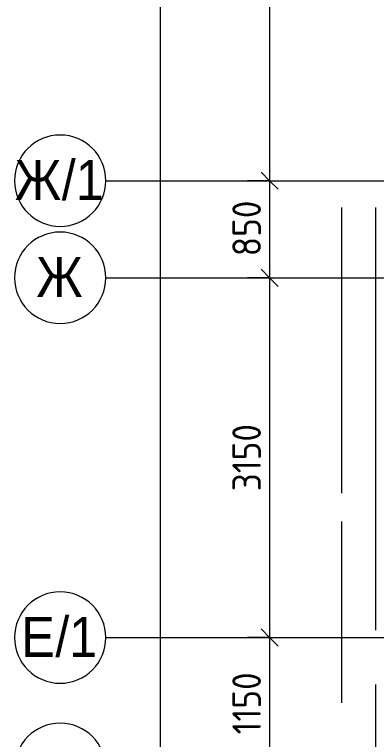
# Model space of a CAD drawing. Header units: millimetres. Extents: x 81094 to 272713, y -8553 to 29000.
# Drawn here: x 81694 to 84865, y 17257 to 23605 of the extents above; entities that cross this region are included whole.
import ezdxf

# ---------------------------------------------------------------- set-up
doc = ezdxf.new("R2010")
doc.units = ezdxf.units.MM
doc.linetypes.add('Осевая', pattern=[3175, 635, -476.25, 1587.5, -476.25])
for name, color, linetype, lineweight in [('A-ANNO-DIMS', 7, 'Continuous', 9), ('A-ANNO-DIMS-100', 7, 'Continuous', 9), ('Оси', 7, 'Continuous', 9), ('Оси-1', 7, 'Continuous', 20), ('Оси-2', 7, 'Осевая', 9)]:
    doc.layers.add(name, color=color, linetype=linetype, lineweight=lineweight)
doc.styles.add('Arial', font='arial.ttf', dxfattribs={"width": 0.9, "height": 350})
doc.styles.add('ISOCPEUR', font='isocpeur.ttf', dxfattribs={"width": 0.9, "height": 250})
doc.dimstyles.new('ISO-2_5_0_9К_БОЛЬШОЙ', dxfattribs={"dimscale": 304.8, "dimtxt": 248.995294, "dimasz": 0.492126, "dimexe": 0.393701, "dimexo": 0.984252, "dimgap": 0, "dimtad": 1, "dimdec": 0, "dimrnd": 10, "dimzin": 0, "dimdsep": 46, "dimtxsty": 'ISOCPEUR', "dimblk1": 'OBLIQUE', "dimblk2": 'OBLIQUE', "dimsah": 1, "dimcen": 0.09, "dimdle": 0.393701, "dimazin": 0, "dimtfac": 1, "dimtdec": 4, "dimtix": 1, "dimtmove": 0, "dimatfit": 3, "dimfxl": 1, "dimtvp": 1, "dimtolj": 1, "dimtzin": 0, "dimarcsym": 2})
doc.dimstyles.new('ISO-2_5_0_9К_БОЛЬШОЙ_1', dxfattribs={"dimscale": 304.8, "dimtxt": 248.995294, "dimasz": 0.492126, "dimexe": 0.393701, "dimexo": 0.984252, "dimgap": 0, "dimtad": 1, "dimdec": 0, "dimrnd": 10, "dimzin": 0, "dimdsep": 46, "dimtxsty": 'ISOCPEUR', "dimblk1": 'OBLIQUE', "dimblk2": 'OBLIQUE', "dimsah": 1, "dimcen": 0.09, "dimdle": 0.393701, "dimazin": 0, "dimtfac": 1, "dimtdec": 4, "dimtix": 1, "dimtmove": 2, "dimatfit": 3, "dimfxl": 1, "dimtvp": 1, "dimtolj": 1, "dimtzin": 0, "dimarcsym": 2})

# ---------------------------------------------------------------- blocks, each defined once
blk = doc.blocks.new('Ось сетки - D8-29747960-План расстановки осветительного оборудования 2 этажа в осях 23-33')
at = {"layer": 'Оси-1'}
for start, end in [(360, 180), (180, 360)]:
    blk.add_arc((0, 0), 4, start, end, dxfattribs=at)
blk = doc.blocks.new('DIMBLOCK1-План расстановки осветительного оборудования 2 этажа в осях 23-33')
at = {"layer": 'A-ANNO-DIMS-100'}
for p, q in [((83929, 27120), (83929, 22150)), ((83735.1, 27000), (84049, 27000)), ((83929, 27000), (83735.1, 27000)), ((83735.1, 22150), (84049, 22150)), ((83929, 22150), (83735.1, 22150))]:
    blk.add_line(p, q, dxfattribs=at)
at = {"layer": 'A-ANNO-DIMS-100', "lineweight": 20}
for p, q in [((83929, 27000), (83854, 27075)), ((83929, 27000), (84004, 26925)), ((83929, 22150), (83854, 22225)), ((83929, 22150), (84004, 22075))]:
    blk.add_line(p, q, dxfattribs=at)
at = {"layer": 'A-ANNO-DIMS-100', "color": 0, "insert": (83602.4, 24247), "char_height": 250, "width": 787.208, "attachment_point": 1, "rotation": 90, "line_spacing_factor": 1.149209, "style": 'ISOCPEUR'}
blk.add_mtext('4850', dxfattribs=at)
blk = doc.blocks.new('_Oblique')
at = {"color": 0, "linetype": 'ByBlock', "lineweight": -2}
blk.add_line((-0.5, -0.5), (0.5, 0.5), dxfattribs=at)
blk = doc.blocks.new('DIMBLOCK2-План расстановки осветительного оборудования 2 этажа в осях 23-33')
at = {"layer": 'A-ANNO-DIMS-100', "lineweight": 20}
for p, q in [((83929, 22150), (83854, 22225)), ((83929, 22150), (84004, 22075)), ((83929, 21300), (83854, 21375)), ((83929, 21300), (84004, 21225))]:
    blk.add_line(p, q, dxfattribs=at)
at = {"layer": 'A-ANNO-DIMS-100'}
for p, q in [((83735.1, 22150), (84049, 22150)), ((83929, 22150), (83735.1, 22150)), ((83929, 22150), (83929, 21300)), ((83735.1, 21300), (84049, 21300)), ((83929, 21300), (83735.1, 21300))]:
    blk.add_line(p, q, dxfattribs=at)
at = {"layer": 'A-ANNO-DIMS-100', "color": 0, "insert": (83602.4, 21488), "char_height": 250, "width": 568.858, "attachment_point": 1, "rotation": 90, "line_spacing_factor": 1.149209, "style": 'ISOCPEUR'}
blk.add_mtext('850', dxfattribs=at)
blk = doc.blocks.new('DIMBLOCK3-План расстановки осветительного оборудования 2 этажа в осях 23-33')
at = {"layer": 'A-ANNO-DIMS-100', "lineweight": 20}
for p, q in [((83929, 21300), (83854, 21375)), ((83929, 21300), (84004, 21225)), ((83929, 18150), (83854, 18225)), ((83929, 18150), (84004, 18075))]:
    blk.add_line(p, q, dxfattribs=at)
at = {"layer": 'A-ANNO-DIMS-100'}
for p, q in [((83735.1, 21300), (84049, 21300)), ((83929, 21300), (83735.1, 21300)), ((83929, 21300), (83929, 18150)), ((83735.1, 18150), (84049, 18150)), ((83929, 18150), (83735.1, 18150))]:
    blk.add_line(p, q, dxfattribs=at)
at = {"layer": 'A-ANNO-DIMS-100', "color": 0, "insert": (83602.4, 19430.5), "char_height": 250, "width": 706.764, "attachment_point": 1, "rotation": 90, "line_spacing_factor": 1.149209, "style": 'ISOCPEUR'}
blk.add_mtext('3150', dxfattribs=at)
blk = doc.blocks.new('DIMBLOCK4-План расстановки осветительного оборудования 2 этажа в осях 23-33')
at = {"layer": 'A-ANNO-DIMS-100', "lineweight": 20}
for p, q in [((83929, 18150), (83854, 18225)), ((83929, 18150), (84004, 18075)), ((83929, 17000), (83854, 17075)), ((83929, 17000), (84004, 16925))]:
    blk.add_line(p, q, dxfattribs=at)
at = {"layer": 'A-ANNO-DIMS-100'}
for p, q in [((83735.1, 18150), (84049, 18150)), ((83929, 18150), (83735.1, 18150)), ((83929, 18150), (83929, 17000)), ((83735.1, 17000), (84049, 17000)), ((83929, 17000), (83735.1, 17000))]:
    blk.add_line(p, q, dxfattribs=at)
at = {"layer": 'A-ANNO-DIMS-100', "color": 0, "insert": (83602.4, 17302.1), "char_height": 250, "width": 655.049, "attachment_point": 1, "rotation": 90, "line_spacing_factor": 1.149209, "style": 'ISOCPEUR'}
blk.add_mtext('1150', dxfattribs=at)
blk = doc.blocks.new('DIMBLOCK13-План расстановки осветительного оборудования 2 этажа в осях 23-33')
at = {"layer": 'A-ANNO-DIMS-100'}
for p, q in [((82971, 27120), (82971, -120)), ((82777.1, 27000), (83091, 27000)), ((82971, 27000), (82777.1, 27000)), ((82777.1, 0), (83091, 0)), ((82971, 0), (82777.1, 0))]:
    blk.add_line(p, q, dxfattribs=at)
at = {"layer": 'A-ANNO-DIMS-100', "lineweight": 20}
for p, q in [((82971, 27000), (82896, 27075)), ((82971, 27000), (83046, 26925)), ((82971, 0), (82896, 75)), ((82971, 0), (83046, -75))]:
    blk.add_line(p, q, dxfattribs=at)
at = {"layer": 'A-ANNO-DIMS-100', "color": 0, "insert": (82644.4, 13572), "char_height": 250, "width": 948.097, "attachment_point": 1, "rotation": 90, "line_spacing_factor": 1.149209, "style": 'ISOCPEUR'}
blk.add_mtext('27000', dxfattribs=at)

msp = doc.modelspace()

# ---------------------------------------------------------------- linework, layer by layer
at = {"layer": 'Оси'}
for p, q in [((82493.9, 22150), (84993.9, 22150)), ((84560, 19415.1), (84560, 21915.1)), ((84860, 19415.1), (84860, 21915.1)), ((82493.9, 21300), (84993.9, 21300)), ((82493.9, 18150), (84993.9, 18150))]:
    msp.add_line(p, q, dxfattribs=at)
at = {"layer": 'Оси-2'}
for p, q in [((84560, 593.7), (84560, 19415.1)), ((84860, 1228.7), (84860, 19415.1))]:
    msp.add_line(p, q, dxfattribs=at)

# ---------------------------------------------------------------- block references
at = {"layer": 'Оси-1', "xscale": 99.99999999999993, "yscale": 99.99999999999993, "zscale": 99.99999999999993, "rotation": 269.9999999999994}
for p in [(82093.9, 22150), (82093.9, 21300), (82093.9, 18150), (82093.9, 17000)]:
    msp.add_blockref('Ось сетки - D8-29747960-План расстановки осветительного оборудования 2 этажа в осях 23-33', p, dxfattribs=at)

# ---------------------------------------------------------------- texts
at = {"layer": 'Оси', "char_height": 350, "attachment_point": 1, "style": 'Arial'}
for s, insert, width in [('/1', (82107.9, 22331), 454.557), ('\\fArial|b0|i0|c204|p34|;\\W.9;Ж', (81697.2, 22331), 497.848), ('\\fArial|b0|i0|c204|p34|;\\W.9;Ж', (81884.8, 21481), 497.848), ('/1', (82051.5, 18331), 454.557), ('\\fArial|b0|i0|c204|p34|;\\W.9;Е', (81753.9, 18331), 360.759)]:
    msp.add_mtext(s, dxfattribs=dict(at, insert=insert, width=width))

# ---------------------------------------------------------------- dimensions: what is measured, and where the dimension line sits
at = {"layer": 'A-ANNO-DIMS'}
dim = msp.add_linear_dim(base=(82971, 0), p1=(83077.1, 27000), p2=(83077.1, 0), angle=90, dimstyle='ISO-2_5_0_9К_БОЛЬШОЙ_1', override={"dimpost": '<>', "dimfxl": 26999.999823}, dxfattribs=at)
dim.commit()
dim.dimension.update_dxf_attribs({"geometry": 'DIMBLOCK13-План расстановки осветительного оборудования 2 этажа в осях 23-33', "text_midpoint": (82811.1, 14046), "dimtype": 160, "text_rotation": 90})
for base, p1, p2, override, picture, middle in [((83929, 22150), (84035.1, 27000), (84035.1, 22150), {"dimpost": '<>', "dimfxl": 4849.999753}, 'DIMBLOCK1-План расстановки осветительного оборудования 2 этажа в осях 23-33', (83804, 24575)), ((83929, 21300), (84035.1, 22150), (84035.1, 21300), {"dimpost": '<>', "dimfxl": 850}, 'DIMBLOCK2-План расстановки осветительного оборудования 2 этажа в осях 23-33', (83804, 21725)), ((83929, 18150), (84035.1, 21300), (84035.1, 18150), {"dimpost": '<>', "dimfxl": 3150}, 'DIMBLOCK3-План расстановки осветительного оборудования 2 этажа в осях 23-33', (83804, 19725)), ((83929, 17000), (84035.1, 18150), (84035.1, 17000), {"dimpost": '<>', "dimfxl": 1150}, 'DIMBLOCK4-План расстановки осветительного оборудования 2 этажа в осях 23-33', (83804, 17575))]:
    dim = msp.add_linear_dim(base=base, p1=p1, p2=p2, angle=90, dimstyle='ISO-2_5_0_9К_БОЛЬШОЙ', override=override, dxfattribs=at)
    dim.commit()
    dim.dimension.update_dxf_attribs({"geometry": picture, "text_midpoint": middle})

doc.saveas('drawing.dxf')
